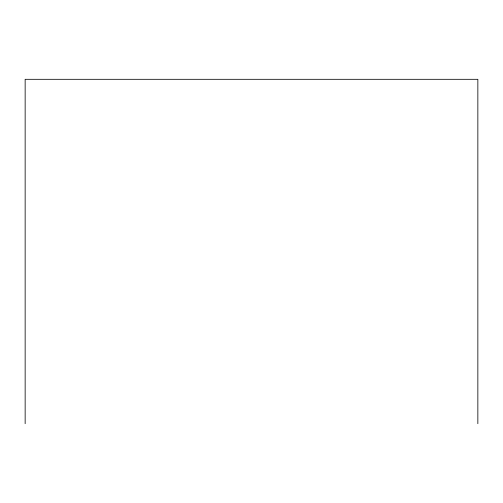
<?xml version="1.0" encoding="UTF-8"?>
<svg xmlns="http://www.w3.org/2000/svg" width="503" height="503" viewBox="0 0 503 503"><rect width="100%" height="100%" fill="white"/><g stroke="black" fill="none" stroke-linecap="round" stroke-linejoin="round"><path stroke-width="0.75" d="M477.85 423.689L477.85 79.311L25.15 79.311L25.15 423.689"/></g></svg>
